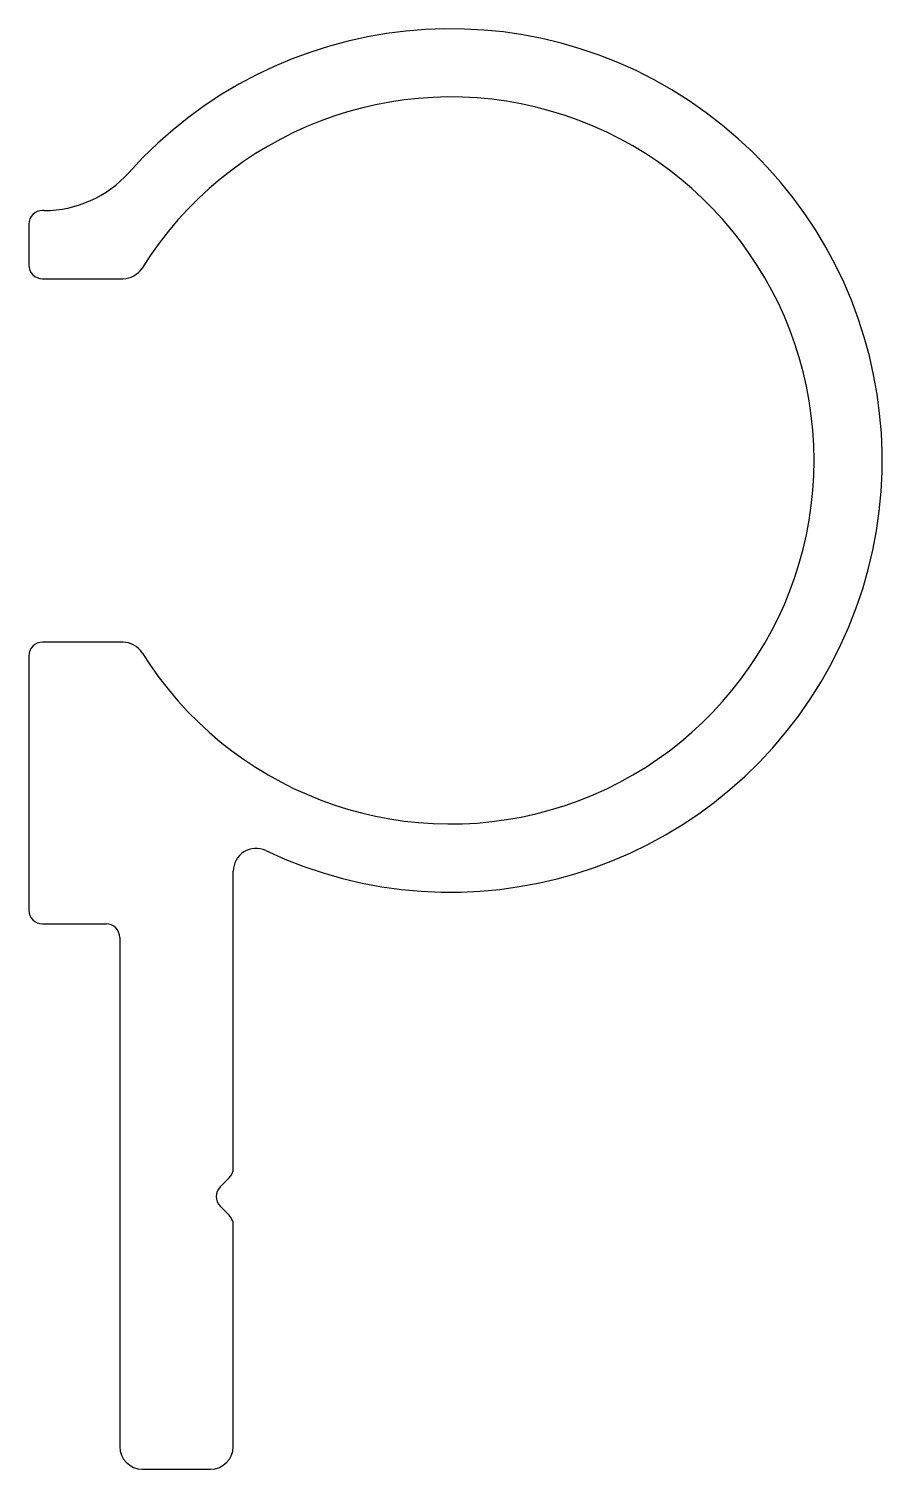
# Model space of a CAD drawing. Extents: x 759 to 777.8, y 806.6 to 838.3.
import ezdxf

# ---------------------------------------------------------------- set-up
doc = ezdxf.new("R2010")
doc.units = 0
doc.layers.get('0').update_dxf_attribs({"linetype": 'CONTINUOUS'})

msp = doc.modelspace()

# ---------------------------------------------------------------- linework, layer by layer
at = {"color": 0}
for p, q in [((759.375, 834.309), (759.339, 834.309)), ((759.039, 834.009), (759.039, 833.109)), ((759.339, 832.809), (761.109, 832.809)), ((761.109, 824.809), (759.339, 824.809)), ((759.039, 824.509), (759.039, 818.909)), ((763.539, 813.233), (763.539, 819.771)), ((759.339, 818.609), (760.739, 818.609)), ((761.039, 818.309), (761.039, 807.109)), ((763.251, 812.821), (763.451, 813.021)), ((763.451, 812.197), (763.251, 812.397)), ((763.539, 807.109), (763.539, 811.985)), ((761.539, 806.609), (763.039, 806.609))]:
    msp.add_line(p, q, dxfattribs=at)
for centre, radius, start, end in [((768.32, 828.809), 9.5, 244.6539, 138.1897), ((768.32, 828.809), 8, 211.9657, 148.0343), ((759.375, 836.809), 2.5, 270, 318.1897), ((759.339, 834.009), 0.3, 90, 180), ((759.339, 833.109), 0.3, 180, 270), ((761.109, 833.309), 0.5, 270, 328.0343), ((759.339, 824.509), 0.3, 90, 180), ((761.109, 824.309), 0.5, 31.9657, 90), ((764.039, 819.771), 0.5, 64.6539, 180), ((759.339, 818.909), 0.3, 180, 270), ((760.739, 818.309), 0.3, 0, 90), ((763.239, 813.233), 0.3, 315, 0), ((763.463, 812.609), 0.3, 135, 225), ((763.239, 811.985), 0.3, 360, 45), ((761.539, 807.109), 0.5, 180, 270), ((763.039, 807.109), 0.5, 270, 0)]:
    msp.add_arc(centre, radius, start, end, dxfattribs=at)

doc.saveas('drawing.dxf')
